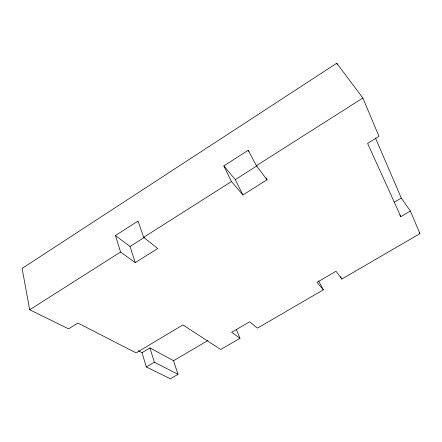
<?xml version="1.0" encoding="UTF-8"?>
<svg xmlns="http://www.w3.org/2000/svg" width="442" height="442" viewBox="0 0 442 442"><rect width="100%" height="100%" fill="white"/><g stroke="black" fill="none" stroke-linecap="round" stroke-linejoin="round"><path stroke-width="0.66" d="M375.473 138.064L401.286 198.049L410.38 211.005L400.861 216.624L367.611 143.407L378.982 136.351L362.86 98.014L336.76 63.223L22.1 268.421L29.691 309.77L68.587 328.848L77.891 323.074L136.125 352.882L182.905 324.936L220.746 349.489L239.984 338.296L236.31 329.378M115.467 235.536L138.059 221.017L143.661 237.332L157.706 248.531L135.263 262.642L120.555 252.017L115.467 235.536L130.047 246.487L135.263 262.642M266.056 177.977L267.034 179.795L242.89 194.977L231.475 181.518L223.851 165.905L248.183 150.274L249.006 151.374M29.691 309.77L120.555 252.017M143.661 237.332L231.475 181.518M248.183 150.274L256.399 165.678L362.86 98.014M130.047 246.487L144.495 237.31M223.851 165.905L235.293 179.612L257.156 165.722M142.031 352.65L149.943 347.937L173.54 360.7L178.038 374.33L170.397 378.777L146.296 366.959L142.031 352.65L138.357 350.744M394.292 202.226L401.286 198.049M146.296 366.959L154.346 362.208L178.038 374.33M173.54 360.7L207.862 340.55M318.616 280.946L323.351 289.808L257.493 328.113L249.603 321.815L231.685 332.301L239.984 338.296M323.351 289.808L317.024 282.355L335.975 271.261L341.843 279.046L419.9 233.647L410.38 211.005M256.399 165.678L267.034 179.795M419.143 232.558L419.9 233.647M399.701 214.928L400.861 216.624M340.522 276.703L341.843 279.046M235.293 179.612L242.89 194.977M336.76 63.223L337.318 64.482M149.943 347.937L154.346 362.208"/></g></svg>
